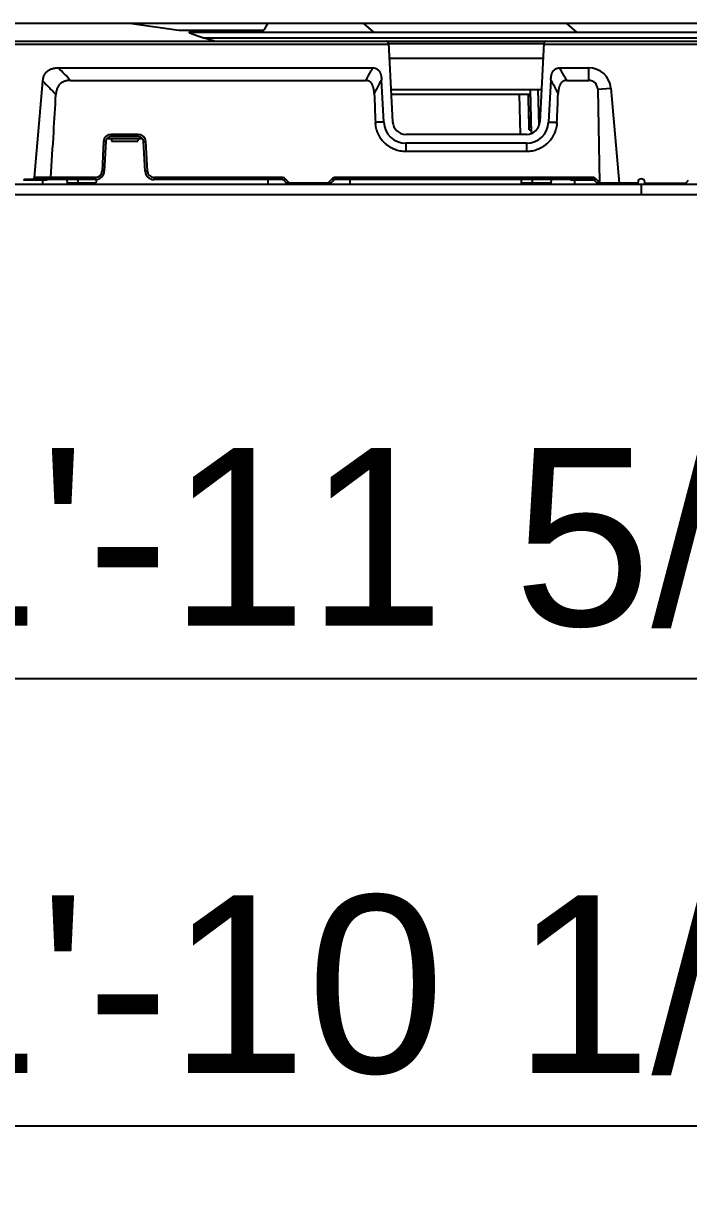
# Model space of a CAD drawing. Header units: millimetres. Extents: x 620 to 19791, y 2539 to 6969.
# Drawn here: x 1694.6 to 1844.6, y 3990.9 to 4254.8 of the extents above; entities that cross this region are included whole.
import ezdxf

# ---------------------------------------------------------------- set-up
doc = ezdxf.new("R2010")
doc.units = ezdxf.units.MM
doc.layers.add('02___PRT_ALL_AXES', color=7, linetype='Continuous')
doc.styles.get("Standard").update_dxf_attribs({"font": 'arial.ttf'})
doc.dimstyles.new('缩小5倍', dxfattribs={"dimtxt": 40, "dimasz": 20, "dimexe": 1, "dimexo": 0.2, "dimgap": 0, "dimtad": 1, "dimtoh": 1, "dimdec": 1, "dimzin": 9, "dimdsep": 46, "dimtxsty": 'Standard', "dimblk": '_FILLED', "dimcen": 0.2, "dimclrd": 256, "dimclre": 256, "dimclrt": 256, "dimadec": 1, "dimazin": 2, "dimtfac": 1, "dimtdec": 1, "dimtofl": 0, "dimtmove": 0, "dimatfit": 3, "dimldrblk": '_FILLED', "dimfxl": 1, "dimtolj": 1, "dimtzin": 0, "dimarcsym": 0})

# ---------------------------------------------------------------- blocks, each defined once
blk = doc.blocks.new('_FILLED')
at = {"color": 0, "linetype": 'ByBlock'}
blk.add_solid([(0, 0), (-1, 0.15), (-1, -0.15)], dxfattribs=at)
blk = doc.blocks.new('*D7')
at = {"lineweight": -2, "transparency": 16777216}
for p, q in [((1383.99, 3988.58), (1383.99, 4108.16)), ((1403.99, 4107.16), (1963.99, 4107.16)), ((1983.99, 3988.58), (1983.99, 4108.16))]:
    blk.add_line(p, q, dxfattribs=at)
at = {"layer": 'Defpoints', "color": 0, "transparency": 16777216}
for p in [(1983.99, 4107.16), (1383.99, 3988.38), (1983.99, 3988.38)]:
    blk.add_point(p, dxfattribs=at)
at = {"lineweight": -2, "transparency": 16777216, "xscale": 20, "yscale": 20, "zscale": 20, "rotation": 180}
blk.add_blockref('_FILLED', (1383.99, 4107.16), dxfattribs=at)
at = {"lineweight": -2, "transparency": 16777216, "xscale": 20, "yscale": 20, "zscale": 20}
blk.add_blockref('_FILLED', (1983.99, 4107.16), dxfattribs=at)
at = {"lineweight": 5, "transparency": 16777216, "insert": (1683.99, 4133.05), "char_height": 40, "attachment_point": 5}
blk.add_mtext('\\A1;600mm [1\'-11 5/8"]', dxfattribs=at)
blk = doc.blocks.new('*D10')
at = {"lineweight": -2, "transparency": 16777216}
for p, q in [((1401.99, 3996.08), (1401.99, 4007.38)), ((1421.99, 4006.38), (1945.99, 4006.38)), ((1965.99, 3996.08), (1965.99, 4007.38))]:
    blk.add_line(p, q, dxfattribs=at)
at = {"layer": 'Defpoints', "color": 0, "transparency": 16777216}
for p in [(1965.99, 4006.38), (1401.99, 3995.88), (1965.99, 3995.88)]:
    blk.add_point(p, dxfattribs=at)
at = {"lineweight": -2, "transparency": 16777216, "xscale": 20, "yscale": 20, "zscale": 20, "rotation": 180}
blk.add_blockref('_FILLED', (1401.99, 4006.38), dxfattribs=at)
at = {"lineweight": -2, "transparency": 16777216, "xscale": 20, "yscale": 20, "zscale": 20}
blk.add_blockref('_FILLED', (1965.99, 4006.38), dxfattribs=at)
at = {"lineweight": 5, "transparency": 16777216, "insert": (1683.99, 4032.27), "char_height": 40, "attachment_point": 5}
blk.add_mtext('\\A1;564mm [1\'-10 1/4"]', dxfattribs=at)

msp = doc.modelspace()

# ---------------------------------------------------------------- linework, layer by layer
at = {"color": 7, "linetype": 'Continuous'}
for p, q in [((1952.73259, 4254.79345), (1415.70629, 4254.79345)), ((1719.08715, 4254.79345), (1729.71175, 4253.29345)), ((1749.66652, 4254.79345), (1748.82386, 4253.29345)), ((1773.65463, 4252.79345), (1771.43147, 4254.79345)), ((1819.44085, 4252.79345), (1817.21768, 4254.79345)), ((1729.71175, 4253.29345), (1748.82386, 4253.29345)), ((1732.14392, 4252.79345), (1863.3974, 4252.79345)), ((1638.12724, 4250.79345), (1959.63715, 4250.79345)), ((1639.37565, 4250.09345), (1776.98137, 4250.09345)), ((1735.24449, 4251.55392), (1863.0525, 4251.55392)), ((1737.6387, 4250.79345), (1735.24449, 4251.55392)), ((1776.96952, 4250.31961), (1777.89625, 4232.63644)), ((1776.9702, 4250.30653), (1811.9999, 4250.30653)), ((1812.00059, 4250.31961), (1811.07385, 4232.63644)), ((1811.98874, 4250.09345), (1847.07017, 4250.09345)), ((1777.14383, 4246.99345), (1811.82627, 4246.99345)), ((1702.53369, 4244.79345), (1773.42832, 4244.79345)), ((1815.54178, 4244.79345), (1822.12869, 4244.79345)), ((1822.12869, 4241.95075), (1822.12869, 4244.79345)), ((1697.12253, 4220.07569), (1699.02078, 4241.77276)), ((1705.25081, 4241.95075), (1771.82038, 4241.95075)), ((1775.89899, 4232.53177), (1775.39745, 4242.10182)), ((1813.57266, 4242.10182), (1813.07111, 4232.53177)), ((1817.14972, 4241.95075), (1822.12869, 4241.95075)), ((1811.44894, 4239.79345), (1777.52117, 4239.79345)), ((1808.94871, 4238.79345), (1777.57358, 4238.79345)), ((1810.93328, 4231.87623), (1810.72596, 4239.79345)), ((1824.14104, 4239.9695), (1827.10967, 4240.22923)), ((1824.14104, 4239.9695), (1824.51811, 4218.95441)), ((1827.10967, 4240.22923), (1828.98505, 4218.79345)), ((1808.77073, 4233.79345), (1809.05345, 4233.79345)), ((1808.71057, 4230.7941), (1809.11628, 4230.7941)), ((1712.72642, 4228.16933), (1712.37699, 4221.50185)), ((1713.22574, 4228.15625), (1712.87631, 4221.48877)), ((1721.51773, 4228.79345), (1713.45238, 4228.79345)), ((1720.54601, 4229.78036), (1714.42409, 4229.78036)), ((1714.42409, 4229.29345), (1714.42409, 4229.78036)), ((1720.54601, 4229.29345), (1714.42409, 4229.29345)), ((1720.54601, 4229.29345), (1720.54601, 4229.78036)), ((1722.0938, 4221.48877), (1721.74437, 4228.15625)), ((1722.59311, 4221.50185), (1722.24368, 4228.16933)), ((1808.07797, 4229.79345), (1780.89214, 4229.79345)), ((1808.07797, 4227.79345), (1780.89214, 4227.79345)), ((1780.89214, 4227.79345), (1780.89214, 4225.91057)), ((1808.07797, 4225.91057), (1780.89214, 4225.91057)), ((1808.07797, 4227.79345), (1808.07797, 4225.91057)), ((1700.83599, 4220.0686), (1697.12253, 4220.07569)), ((1710.87905, 4220.08036), (1700.83643, 4220.08036)), ((1710.87905, 4219.59345), (1710.87905, 4220.08036)), ((1752.97795, 4220.08036), (1724.09106, 4220.08036)), ((1724.09106, 4219.59345), (1724.09106, 4220.08036)), ((1752.97795, 4219.59345), (1752.97795, 4220.08036)), ((1822.97795, 4220.08036), (1764.99216, 4220.08036)), ((1764.99216, 4219.59345), (1764.99216, 4220.08036)), ((1822.97795, 4219.59345), (1822.97795, 4220.08036)), ((1983.98505, 4218.49345), (1383.98505, 4218.49345)), ((1699.98505, 4219.49345), (1694.6952, 4219.49345)), ((1710.87905, 4219.59345), (1694.99216, 4219.59345)), ((1698.98505, 4218.49345), (1698.98505, 4219.49345)), ((1699.98505, 4219.49345), (1699.98505, 4219.59345)), ((1704.61765, 4218.79345), (1704.50087, 4219.59345)), ((1710.98367, 4218.79345), (1704.61765, 4218.79345)), ((1705.23505, 4218.79345), (1705.23505, 4218.49345)), ((1706.86959, 4219.59345), (1706.98644, 4218.79345)), ((1707.73505, 4218.79345), (1707.73505, 4218.49345)), ((1710.23505, 4218.79345), (1710.23505, 4218.49345)), ((1711.10245, 4219.60665), (1710.98367, 4218.79345)), ((1752.97795, 4219.59345), (1724.09106, 4219.59345)), ((1749.73505, 4219.59345), (1749.73505, 4218.49345)), ((1753.98505, 4218.79345), (1753.3315, 4219.447)), ((1754.67907, 4218.79345), (1753.68505, 4219.78746)), ((1763.98505, 4218.79345), (1753.98505, 4218.79345)), ((1754.98505, 4218.49345), (1754.98505, 4218.79345)), ((1756.23505, 4218.79345), (1756.23505, 4218.49345)), ((1761.73505, 4218.79345), (1761.73505, 4218.49345)), ((1762.98505, 4218.49345), (1762.98505, 4218.79345)), ((1764.28505, 4219.78746), (1763.29104, 4218.79345)), ((1764.6386, 4219.447), (1763.98505, 4218.79345)), ((1822.97795, 4219.59345), (1764.99216, 4219.59345)), ((1768.23505, 4219.59345), (1768.23505, 4218.49345)), ((1807.73505, 4218.79345), (1807.73505, 4218.49345)), ((1810.23505, 4218.79345), (1810.23505, 4218.49345)), ((1812.73505, 4218.79345), (1812.73505, 4218.49345)), ((1817.98505, 4219.49345), (1817.98505, 4219.59345)), ((1823.27782, 4219.49345), (1817.98505, 4219.49345)), ((1818.98505, 4218.49345), (1818.98505, 4219.49345)), ((1823.98505, 4218.79345), (1823.3315, 4219.447)), ((1824.51811, 4218.95441), (1823.68505, 4219.78746)), ((1833.23505, 4218.79345), (1823.98505, 4218.79345)), ((1826.98505, 4218.49345), (1826.98505, 4218.79345)), ((1830.55505, 4218.79345), (1830.55505, 4218.49345)), ((1833.05505, 4218.79345), (1833.05505, 4218.49345)), ((1833.23505, 4218.79345), (1833.23505, 4219.04345)), ((1833.98505, 4216.19345), (1833.98505, 4218.49345)), ((1834.73505, 4218.79345), (1834.73505, 4219.04345)), ((1834.73505, 4218.79345), (1843.98505, 4218.79345)), ((1834.91505, 4218.79345), (1834.91505, 4218.49345)), ((1837.41505, 4218.79345), (1837.41505, 4218.49345)), ((1840.98505, 4218.49345), (1840.98505, 4218.79345)), ((1843.98505, 4218.79345), (1844.6386, 4219.447)), ((1983.98505, 4216.19345), (1383.98505, 4216.19345))]:
    msp.add_line(p, q, dxfattribs=at)
for centre, radius, start, end in [((1776.4702, 4250.29345), 0.5, 3, 90), ((1812.4999, 4250.29345), 0.5, 90, 177), ((1627.01153, 4169.88787), 106.36937, 42.6468555, 44.7651501), ((1822.12869, 4239.79345), 5, 5, 90), ((4107.61841, 4332.78886), 2335.7534, 182.30189533, 182.46118423), ((-465.01836, 4330.55813), 2282.07713, 357.53694949, 357.69998498), ((1780.89214, 4232.79345), 5, 183.000005, 269.999995), ((1780.89214, 4232.79345), 3, 183, 270), ((1808.07797, 4232.79345), 3, 270, 357), ((1808.07796, 4232.79345), 5, 270.0000065, 356.9999935), ((1714.42409, 4228.08036), 1.7, 90.0000049, 176.9999951), ((1714.42409, 4228.09345), 1.2, 90, 177), ((1720.54601, 4228.08036), 1.7, 3.0000047, 89.9999953), ((1720.54601, 4228.09345), 1.2, 3, 90), ((1701.05748, 4220.06626), 0.22151, 176.3509195, 179.3947523), ((1710.87905, 4221.58036), 1.5, 270.0000656, 356.9999344), ((1710.87905, 4221.59345), 2, 270, 357), ((1724.09106, 4221.59345), 2, 183, 270), ((1724.09106, 4221.58036), 1.5, 183.0000653, 269.9999347), ((1752.97795, 4219.08036), 1, 45.00003, 89.99997), ((1764.99216, 4219.08036), 1, 90.0000335, 134.9999665), ((1822.97795, 4219.08036), 1, 45.00003, 89.99997), ((1694.99216, 4219.09345), 0.5, 90, 135.0004968), ((1752.97795, 4219.09345), 0.5, 45, 90), ((1764.99216, 4219.09345), 0.5, 90, 135.0004967), ((1822.97795, 4219.09345), 0.5, 45, 90), ((1833.98505, 4219.04345), 0.75, 0, 180)]:
    msp.add_arc(centre, radius, start, end, dxfattribs=at)
for centre, major_axis, ratio, start_param, end_param in [((1737.03489, 4251.29345), (4.98283, -1.4765), 0.053072148, 2.96436667, 4.360630072), ((1822.12869, 4239.93322), (0, 2.01753), 0.997597154, -1.552812465, 0), ((1804.68813, 4375.6765), (-5.37161, 206.35637), 0.001707339, -2.349180325, -2.296105235), ((1823.16522, 4220.32039), (-1.30339, 1.51207), 0.239966357, -3.196468722, -2.860534875)]:
    msp.add_ellipse(centre, major_axis=major_axis, ratio=ratio, start_param=start_param, end_param=end_param, dxfattribs=at)
for points, knots in [([(1699.02078, 4241.77276), (1699.03023, 4241.88078), (1699.05548, 4242.09633), (1699.11527, 4242.41636), (1699.20011, 4242.73078), (1699.31315, 4243.0363), (1699.45714, 4243.32866), (1699.63377, 4243.60267), (1699.84286, 4243.8529), (1700.08203, 4244.07455), (1700.34697, 4244.26456), (1700.63234, 4244.42202), (1700.93283, 4244.54796), (1701.24385, 4244.64466), (1701.56177, 4244.71497), (1701.88393, 4244.76187), (1702.20835, 4244.7881), (1702.42527, 4244.79345), (1702.53369, 4244.79345)], [0, 0, 0, 0, 0.062504276, 0.125013292, 0.187514347, 0.250013994, 0.312510526, 0.375004529, 0.43749591, 0.49998611, 0.562477865, 0.624973368, 0.687472543, 0.749974958, 0.812479683, 0.874983896, 0.937495382, 1, 1, 1, 1]), ([(1773.42832, 4244.79345), (1773.28921, 4244.55922), (1772.73832, 4243.62018), (1772.20742, 4242.66943), (1771.82038, 4241.95075)], [0, 0, 0, 0, 0.250226053, 1, 1, 1, 1]), ([(1773.42832, 4244.79345), (1773.50617, 4244.79345), (1773.66202, 4244.78558), (1773.89284, 4244.7465), (1774.11656, 4244.67698), (1774.32781, 4244.57547), (1774.52122, 4244.4431), (1774.69288, 4244.28364), (1774.84117, 4244.10244), (1774.94575, 4243.9378), (1775.0189, 4243.80028), (1775.08546, 4243.65944), (1775.15706, 4243.4782), (1775.22676, 4243.25511), (1775.28245, 4243.02816), (1775.326, 4242.7986), (1775.37001, 4242.49027), (1775.3893, 4242.25728), (1775.39745, 4242.10182)], [0, 0, 0, 0, 0.06250311, 0.125001079, 0.187490641, 0.249975409, 0.312460906, 0.374950807, 0.43744613, 0.499946596, 0.531209022, 0.562469115, 0.624976774, 0.687484618, 0.749991698, 0.812499072, 0.875006294, 1, 1, 1, 1]), ([(1813.57266, 4242.10182), (1813.58081, 4242.25728), (1813.6001, 4242.49027), (1813.64411, 4242.7986), (1813.68766, 4243.02816), (1813.74335, 4243.25511), (1813.81305, 4243.4782), (1813.88465, 4243.65944), (1813.95121, 4243.80028), (1814.02435, 4243.9378), (1814.12894, 4244.10244), (1814.27723, 4244.28364), (1814.44888, 4244.4431), (1814.6423, 4244.57547), (1814.85355, 4244.67698), (1815.07726, 4244.7465), (1815.30809, 4244.78558), (1815.46394, 4244.79345), (1815.54178, 4244.79345)], [0, 0, 0, 0, 0.124993706, 0.187500928, 0.250008301, 0.312515382, 0.375023226, 0.437530885, 0.468790978, 0.500053404, 0.56255387, 0.625049193, 0.687539094, 0.750024591, 0.812509359, 0.874998921, 0.93749689, 1, 1, 1, 1]), ([(1817.14972, 4241.95075), (1817.02078, 4242.19018), (1816.4997, 4243.14608), (1815.95886, 4244.09122), (1815.54178, 4244.79345)], [0, 0, 0, 0, 0.24979167, 1, 1, 1, 1]), ([(1701.95888, 4238.74233), (1701.72003, 4239.00012), (1700.75797, 4240.02686), (1699.77271, 4241.03189), (1699.02078, 4241.77276)], [0, 0, 0, 0, 0.249768458, 1, 1, 1, 1]), ([(1705.25081, 4241.95075), (1705.14244, 4241.95075), (1704.92564, 4241.94462), (1704.60171, 4241.91435), (1704.28085, 4241.85998), (1703.96576, 4241.77825), (1703.66013, 4241.66586), (1703.36878, 4241.52015), (1703.09737, 4241.33981), (1702.85165, 4241.1257), (1702.63623, 4240.88118), (1702.45356, 4240.61144), (1702.30367, 4240.32237), (1702.18467, 4240.01942), (1702.09364, 4239.70706), (1702.02727, 4239.38863), (1701.98241, 4239.06656), (1701.96493, 4238.85048), (1701.95888, 4238.74233)], [0, 0, 0, 0, 0.062515374, 0.125036513, 0.187548915, 0.250059722, 0.31256639, 0.37506833, 0.437564405, 0.500055372, 0.562544265, 0.625034273, 0.687526249, 0.750019717, 0.812513929, 0.875007134, 0.937506783, 1, 1, 1, 1]), ([(1773.74981, 4238.97368), (1773.74319, 4239.13861), (1773.72686, 4239.38587), (1773.68859, 4239.71386), (1773.65036, 4239.95859), (1773.60113, 4240.20138), (1773.53914, 4240.44127), (1773.46217, 4240.67685), (1773.36767, 4240.90605), (1773.2527, 4241.12584), (1773.11429, 4241.33186), (1772.97729, 4241.48722), (1772.85463, 4241.59799), (1772.75623, 4241.6735), (1772.65193, 4241.74063), (1772.54233, 4241.79871), (1772.42822, 4241.84736), (1772.27133, 4241.89943), (1772.06826, 4241.94083), (1771.90294, 4241.95075), (1771.82038, 4241.95075)], [0, 0, 0, 0, 0.124968421, 0.187461042, 0.24995343, 0.31244655, 0.374942181, 0.437438323, 0.499933818, 0.562427902, 0.624919185, 0.687405907, 0.7186705, 0.749935881, 0.781201491, 0.812467989, 0.843735041, 0.875003511, 0.937496221, 1, 1, 1, 1]), ([(1775.39745, 4242.10182), (1775.25374, 4241.84433), (1774.68579, 4240.81162), (1774.14304, 4239.76507), (1773.74981, 4238.97368)], [0, 0, 0, 0, 0.250196256, 1, 1, 1, 1]), ([(1815.22029, 4238.97368), (1815.08928, 4239.23736), (1814.55877, 4240.28979), (1814.00353, 4241.32978), (1813.57266, 4242.10182)], [0, 0, 0, 0, 0.249826323, 1, 1, 1, 1]), ([(1817.14972, 4241.95075), (1817.06717, 4241.95075), (1816.90184, 4241.94083), (1816.69878, 4241.89943), (1816.54189, 4241.84736), (1816.42778, 4241.79871), (1816.31817, 4241.74063), (1816.21387, 4241.6735), (1816.11548, 4241.59799), (1815.99282, 4241.48722), (1815.85581, 4241.33186), (1815.71741, 4241.12584), (1815.60244, 4240.90605), (1815.50794, 4240.67685), (1815.43097, 4240.44127), (1815.36897, 4240.20138), (1815.31975, 4239.95859), (1815.28152, 4239.71386), (1815.24324, 4239.38587), (1815.22692, 4239.13861), (1815.22029, 4238.97368)], [0, 0, 0, 0, 0.062503779, 0.124996489, 0.156264959, 0.187532011, 0.218798509, 0.250064119, 0.2813295, 0.312594093, 0.375080815, 0.437572098, 0.500066182, 0.562561677, 0.625057819, 0.68755345, 0.75004657, 0.812538958, 0.875031578, 1, 1, 1, 1]), ([(1700.83643, 4220.08036), (1701.05239, 4223.46842), (1701.43839, 4229.68838), (1701.80034, 4235.90979), (1701.95888, 4238.74233)], [0, 0, 0, 0, 0.544766748, 1, 1, 1, 1]), ([(1808.71057, 4230.7941), (1808.71563, 4231.04393), (1808.73582, 4232.04371), (1808.75579, 4233.04349), (1808.77073, 4233.79345)], [0, 0, 0, 0, 0.249880916, 1, 1, 1, 1]), ([(1775.89899, 4232.53177), (1775.74228, 4232.53223), (1775.42886, 4232.53063), (1775.03717, 4232.52333), (1774.72393, 4232.5146), (1774.41082, 4232.50402), (1774.17607, 4232.4938), (1774.01965, 4232.48563)], [0, 0, 0, 0, 0.250064082, 0.500089418, 0.625086549, 0.75007304, 1, 1, 1, 1]), ([(1780.89214, 4225.91057), (1780.67323, 4225.91054), (1780.23499, 4225.9315), (1779.58378, 4226.02531), (1778.94437, 4226.18081), (1778.42624, 4226.36061), (1778.02364, 4226.5335), (1777.62981, 4226.72536), (1777.15544, 4227.00008), (1776.62043, 4227.38238), (1776.1244, 4227.81385), (1775.67188, 4228.29056), (1775.267, 4228.80811), (1774.97227, 4229.26965), (1774.76382, 4229.65427), (1774.57401, 4230.04832), (1774.37241, 4230.55716), (1774.18993, 4231.18785), (1774.06858, 4231.83245), (1774.02898, 4232.26787), (1774.01965, 4232.48563)], [0, 0, 0, 0, 0.062547638, 0.125133128, 0.187713126, 0.250284422, 0.281575396, 0.312863587, 0.375411575, 0.43794398, 0.500464354, 0.562967814, 0.625458218, 0.687933998, 0.719175258, 0.750412686, 0.812863069, 0.875300139, 0.937724698, 1, 1, 1, 1]), ([(1814.95046, 4232.48563), (1814.94111, 4232.26748), (1814.90143, 4231.83164), (1814.7799, 4231.18665), (1814.59729, 4230.55596), (1814.39559, 4230.04715), (1814.20571, 4229.65314), (1813.99719, 4229.26856), (1813.70238, 4228.80708), (1813.2974, 4228.28961), (1812.8448, 4227.81299), (1812.34869, 4227.3816), (1811.8136, 4226.9994), (1811.33918, 4226.72476), (1810.94531, 4226.53297), (1810.54268, 4226.36015), (1810.02454, 4226.18046), (1809.38513, 4226.02509), (1808.73432, 4225.93144), (1808.29649, 4225.91054), (1808.07797, 4225.91057)], [0, 0, 0, 0, 0.06238713, 0.124819327, 0.187258777, 0.249707657, 0.280945637, 0.312186745, 0.374661669, 0.4371512, 0.499655717, 0.562174695, 0.624709303, 0.687257519, 0.718545308, 0.749835651, 0.812407311, 0.874983194, 0.937561795, 1, 1, 1, 1]), ([(1813.07111, 4232.53177), (1813.22783, 4232.53223), (1813.54125, 4232.53054), (1813.93293, 4232.52315), (1814.24617, 4232.51443), (1814.55929, 4232.50392), (1814.79404, 4232.4938), (1814.95046, 4232.48563)], [0, 0, 0, 0, 0.250064788, 0.500090342, 0.625087134, 0.750073424, 1, 1, 1, 1]), ([(1713.22574, 4228.15625), (1713.22572, 4228.15596), (1713.22471, 4228.1554), (1713.22295, 4228.15501), (1713.21983, 4228.15453), (1713.21565, 4228.15416), (1713.21024, 4228.15382), (1713.20369, 4228.15356), (1713.19599, 4228.15336), (1713.18349, 4228.15318), (1713.16515, 4228.15315), (1713.14002, 4228.15339), (1713.11092, 4228.1539), (1713.07812, 4228.15468), (1713.04194, 4228.15572), (1713.00272, 4228.15702), (1712.96085, 4228.15856), (1712.90089, 4228.16096), (1712.82249, 4228.16446), (1712.75886, 4228.16763), (1712.72642, 4228.16933)], [0, 0, 0, 0, 0.001757768, 0.005583487, 0.011712681, 0.020181253, 0.030990479, 0.044117666, 0.059532767, 0.077204043, 0.119155392, 0.169563752, 0.227962691, 0.293780764, 0.366398651, 0.445112022, 0.52917533, 0.617763784, 0.805120213, 1, 1, 1, 1]), ([(1721.74437, 4228.15625), (1721.74439, 4228.15596), (1721.7454, 4228.1554), (1721.74716, 4228.15501), (1721.75027, 4228.15453), (1721.75446, 4228.15416), (1721.75986, 4228.15382), (1721.76641, 4228.15356), (1721.77411, 4228.15336), (1721.78662, 4228.15318), (1721.80496, 4228.15315), (1721.83009, 4228.15339), (1721.85919, 4228.1539), (1721.89199, 4228.15468), (1721.92817, 4228.15572), (1721.96739, 4228.15702), (1722.00925, 4228.15856), (1722.06921, 4228.16096), (1722.14761, 4228.16446), (1722.21125, 4228.16763), (1722.24368, 4228.16933)], [0, 0, 0, 0, 0.001757768, 0.005583487, 0.011712681, 0.020181253, 0.030990478, 0.044117665, 0.059532767, 0.077204042, 0.11915539, 0.16956375, 0.227962688, 0.293780761, 0.366398648, 0.445112018, 0.529175326, 0.61776378, 0.805120212, 1, 1, 1, 1]), ([(1695.89258, 4219.59345), (1695.951, 4219.59345), (1696.06788, 4219.59682), (1696.24259, 4219.61222), (1696.41596, 4219.63876), (1696.55851, 4219.67139), (1696.67041, 4219.70519), (1696.7529, 4219.73495), (1696.83336, 4219.76986), (1696.91089, 4219.81096), (1696.98389, 4219.85973), (1697.03865, 4219.90866), (1697.07566, 4219.95403), (1697.09877, 4219.99148), (1697.11554, 4220.03222), (1697.12126, 4220.06114), (1697.12253, 4220.07569)], [0, 0, 0, 0, 0.125002285, 0.250000231, 0.374993334, 0.499977205, 0.562481454, 0.624984832, 0.687486297, 0.749983895, 0.812473198, 0.874939959, 0.906210414, 0.937475361, 0.968742264, 1, 1, 1, 1]), ([(1700.83599, 4220.0686), (1700.83566, 4220.03694), (1700.83377, 4219.97508), (1700.82726, 4219.88575), (1700.81739, 4219.8042), (1700.8063, 4219.74264), (1700.79577, 4219.69958), (1700.78768, 4219.67234), (1700.77911, 4219.64888), (1700.77015, 4219.62937), (1700.76084, 4219.61389), (1700.75125, 4219.60251), (1700.74248, 4219.59624), (1700.73547, 4219.59384), (1700.73205, 4219.59345), (1700.73038, 4219.59345)], [0, 0, 0, 0, 0.188988052, 0.369248062, 0.534435961, 0.679066698, 0.74229993, 0.798904808, 0.848600807, 0.891247877, 0.926918083, 0.956034152, 0.979645845, 0.990053838, 1, 1, 1, 1]), ([(1712.87631, 4221.48877), (1712.87629, 4221.48848), (1712.87528, 4221.48792), (1712.87352, 4221.48754), (1712.87041, 4221.48705), (1712.86622, 4221.48668), (1712.86082, 4221.48635), (1712.85427, 4221.48608), (1712.84656, 4221.48588), (1712.83406, 4221.4857), (1712.81572, 4221.48567), (1712.79059, 4221.48591), (1712.76149, 4221.48642), (1712.72869, 4221.4872), (1712.69251, 4221.48825), (1712.65329, 4221.48955), (1712.61142, 4221.49109), (1712.55147, 4221.49349), (1712.47307, 4221.49698), (1712.40943, 4221.50016), (1712.37699, 4221.50185)], [0, 0, 0, 0, 0.001757768, 0.005583487, 0.011712682, 0.020181253, 0.030990479, 0.044117667, 0.059532768, 0.077204043, 0.119155393, 0.169563754, 0.227962692, 0.293780766, 0.366398654, 0.445112024, 0.529175332, 0.617763786, 0.805120215, 1, 1, 1, 1]), ([(1722.0938, 4221.48877), (1722.09381, 4221.48848), (1722.09482, 4221.48792), (1722.09659, 4221.48754), (1722.0997, 4221.48705), (1722.10389, 4221.48668), (1722.10929, 4221.48635), (1722.11584, 4221.48608), (1722.12354, 4221.48588), (1722.13605, 4221.4857), (1722.15439, 4221.48567), (1722.17952, 4221.48591), (1722.20862, 4221.48642), (1722.24142, 4221.4872), (1722.2776, 4221.48825), (1722.31681, 4221.48955), (1722.35868, 4221.49109), (1722.41864, 4221.49349), (1722.49704, 4221.49698), (1722.56067, 4221.50016), (1722.59311, 4221.50185)], [0, 0, 0, 0, 0.001757768, 0.005583487, 0.011712681, 0.020181253, 0.030990479, 0.044117666, 0.059532767, 0.077204043, 0.119155392, 0.169563752, 0.227962691, 0.293780764, 0.366398651, 0.445112022, 0.52917533, 0.617763784, 0.805120213, 1, 1, 1, 1]), ([(1753.3315, 4219.447), (1753.33156, 4219.44694), (1753.33186, 4219.44693), (1753.33263, 4219.44726), (1753.33414, 4219.44823), (1753.3365, 4219.45001), (1753.33971, 4219.4526), (1753.34372, 4219.45601), (1753.34854, 4219.46023), (1753.35415, 4219.46525), (1753.36054, 4219.47105), (1753.3677, 4219.47763), (1753.37874, 4219.48788), (1753.3943, 4219.50251), (1753.41495, 4219.52216), (1753.43816, 4219.54443), (1753.46368, 4219.5691), (1753.49129, 4219.59595), (1753.52072, 4219.62472), (1753.56284, 4219.66609), (1753.61785, 4219.72046), (1753.66237, 4219.76479), (1753.68505, 4219.78746)], [0, 0, 0, 0, 0.000546335, 0.001555039, 0.005260372, 0.011300909, 0.01969064, 0.030423258, 0.043473071, 0.058808845, 0.076398475, 0.096205928, 0.118181023, 0.168418679, 0.226654593, 0.292329776, 0.364838715, 0.443492594, 0.527562111, 0.61623965, 0.804091228, 1, 1, 1, 1]), ([(1764.63861, 4219.447), (1764.63854, 4219.44694), (1764.63825, 4219.44693), (1764.63748, 4219.44726), (1764.63597, 4219.44823), (1764.63361, 4219.45001), (1764.6304, 4219.4526), (1764.62639, 4219.45601), (1764.62157, 4219.46023), (1764.61596, 4219.46525), (1764.60957, 4219.47105), (1764.60241, 4219.47763), (1764.59137, 4219.48788), (1764.57581, 4219.50251), (1764.55515, 4219.52216), (1764.53195, 4219.54443), (1764.50643, 4219.5691), (1764.47882, 4219.59595), (1764.44939, 4219.62472), (1764.40727, 4219.66609), (1764.35226, 4219.72046), (1764.30774, 4219.76479), (1764.28505, 4219.78746)], [0, 0, 0, 0, 0.000546335, 0.001555039, 0.005260372, 0.011300909, 0.01969064, 0.030423258, 0.043473071, 0.058808845, 0.076398475, 0.096205928, 0.118181023, 0.168418679, 0.226654593, 0.292329776, 0.364838715, 0.443492594, 0.527562111, 0.61623965, 0.804091228, 1, 1, 1, 1]), ([(1823.3315, 4219.447), (1823.33156, 4219.44694), (1823.33186, 4219.44693), (1823.33263, 4219.44726), (1823.33414, 4219.44823), (1823.3365, 4219.45001), (1823.33971, 4219.4526), (1823.34372, 4219.45601), (1823.34854, 4219.46023), (1823.35415, 4219.46525), (1823.36054, 4219.47105), (1823.3677, 4219.47763), (1823.37874, 4219.48788), (1823.3943, 4219.50251), (1823.41495, 4219.52216), (1823.43816, 4219.54443), (1823.46368, 4219.5691), (1823.49129, 4219.59595), (1823.52072, 4219.62472), (1823.56284, 4219.66609), (1823.61785, 4219.72046), (1823.66237, 4219.76479), (1823.68505, 4219.78746)], [0, 0, 0, 0, 0.000546335, 0.001555039, 0.005260372, 0.011300909, 0.01969064, 0.030423258, 0.043473071, 0.058808845, 0.076398475, 0.096205928, 0.118181023, 0.168418679, 0.226654593, 0.292329776, 0.364838715, 0.443492594, 0.527562111, 0.61623965, 0.804091228, 1, 1, 1, 1])]:
    msp.add_open_spline(points, degree=3, knots=knots, dxfattribs=at)
at = {"layer": '02___PRT_ALL_AXES', "color": 7, "linetype": 'Continuous'}
for p, q in [((1806.44871, 4238.79345), (1806.63724, 4229.79345)), ((1808.92777, 4239.79345), (1809.13315, 4229.98853)), ((1714.48505, 4228.79345), (1714.50251, 4228.29345)), ((1714.50251, 4228.29345), (1720.46759, 4228.29345)), ((1720.48505, 4228.79345), (1720.46759, 4228.29345)), ((1806.8509, 4219.59345), (1806.86765, 4218.79345)), ((1813.60245, 4218.79345), (1806.86765, 4218.79345)), ((1809.3509, 4219.59345), (1809.36765, 4218.79345)), ((1813.61921, 4219.59345), (1813.60245, 4218.79345))]:
    msp.add_line(p, q, dxfattribs=at)

# ---------------------------------------------------------------- dimensions: what is measured, and where the dimension line sits
at = {"color": 6, "lineweight": 5}
dim = msp.add_linear_dim(base=(1983.98868, 4107.15584), p1=(1383.98868, 3988.37829), p2=(1983.98868, 3988.37829), dimstyle='缩小5倍', override={"dimpost": 'mm'}, dxfattribs=at)
dim.commit()
dim.dimension.update_dxf_attribs({"geometry": '*D7', "text_midpoint": (1683.98868, 4107.15584), "dimtype": 160})
dim = msp.add_linear_dim(base=(1965.98505, 4006.37736), p1=(1401.98505, 3995.87829), p2=(1965.98505, 3995.87829), dimstyle='缩小5倍', override={"dimpost": 'mm'}, dxfattribs=at)
dim.commit()
dim.dimension.update_dxf_attribs({"geometry": '*D10', "text_midpoint": (1683.98505, 4032.27094)})

doc.saveas('drawing.dxf')
